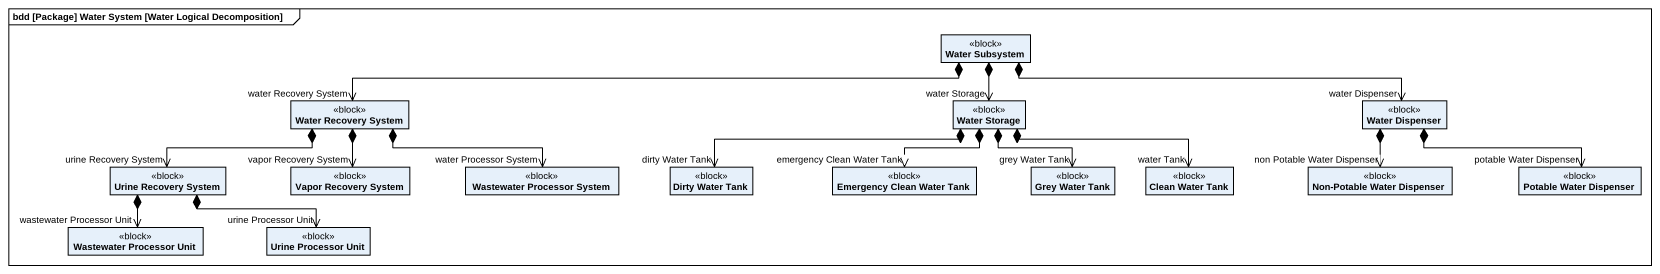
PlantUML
@startuml
mainframe bdd [Package] Water System [Water Logical Decomposition]
hide circle
hide empty members
class "Water Subsystem" as Water_Subsystem <<block>>
class "Water Recovery System" as Water_Recovery_System <<block>>
class "Water Storage" as Water_Storage <<block>>
class "Water Dispenser" as Water_Dispenser <<block>>
class "Urine Recovery System" as Urine_Recovery_System <<block>>
class "Vapor Recovery System" as Vapor_Recovery_System <<block>>
class "Wastewater Processor System" as Wastewater_Processor_System <<block>>
class "Dirty Water Tank" as Dirty_Water_Tank <<block>>
class "Emergency Clean Water Tank" as Emergency_Clean_Water_Tank <<block>>
class "Grey Water Tank" as Grey_Water_Tank <<block>>
class "Clean Water Tank" as Clean_Water_Tank <<block>>
class "Non-Potable Water Dispenser" as Non_Potable_Water_Dispenser <<block>>
class "Potable Water Dispenser" as Potable_Water_Dispenser <<block>>
class "Wastewater Processor Unit" as Wastewater_Processor_Unit <<block>>
class "Urine Processor Unit" as Urine_Processor_Unit <<block>>
Water_Subsystem *-left-> "water Recovery System" Water_Recovery_System
Water_Subsystem *--> "water Storage" Water_Storage
Water_Subsystem *-right-> "water Dispenser" Water_Dispenser
Water_Recovery_System *-left-> "urine Recovery System" Urine_Recovery_System
Water_Recovery_System *--> "vapor Recovery System" Vapor_Recovery_System
Water_Recovery_System *-right-> "water Processor System" Wastewater_Processor_System
Water_Storage *-left-> "dirty Water Tank" Dirty_Water_Tank
Water_Storage *--> "emergency Clean Water Tank" Emergency_Clean_Water_Tank
Water_Storage *--> "grey Water Tank" Grey_Water_Tank
Water_Storage *-right-> "water Tank" Clean_Water_Tank
Water_Dispenser *--> "non Potable Water Dispenser" Non_Potable_Water_Dispenser
Water_Dispenser *-right-> "potable Water Dispenser" Potable_Water_Dispenser
Urine_Recovery_System *--> "wastewater Processor Unit" Wastewater_Processor_Unit
Urine_Recovery_System *-right-> "urine Processor Unit" Urine_Processor_Unit
@enduml
